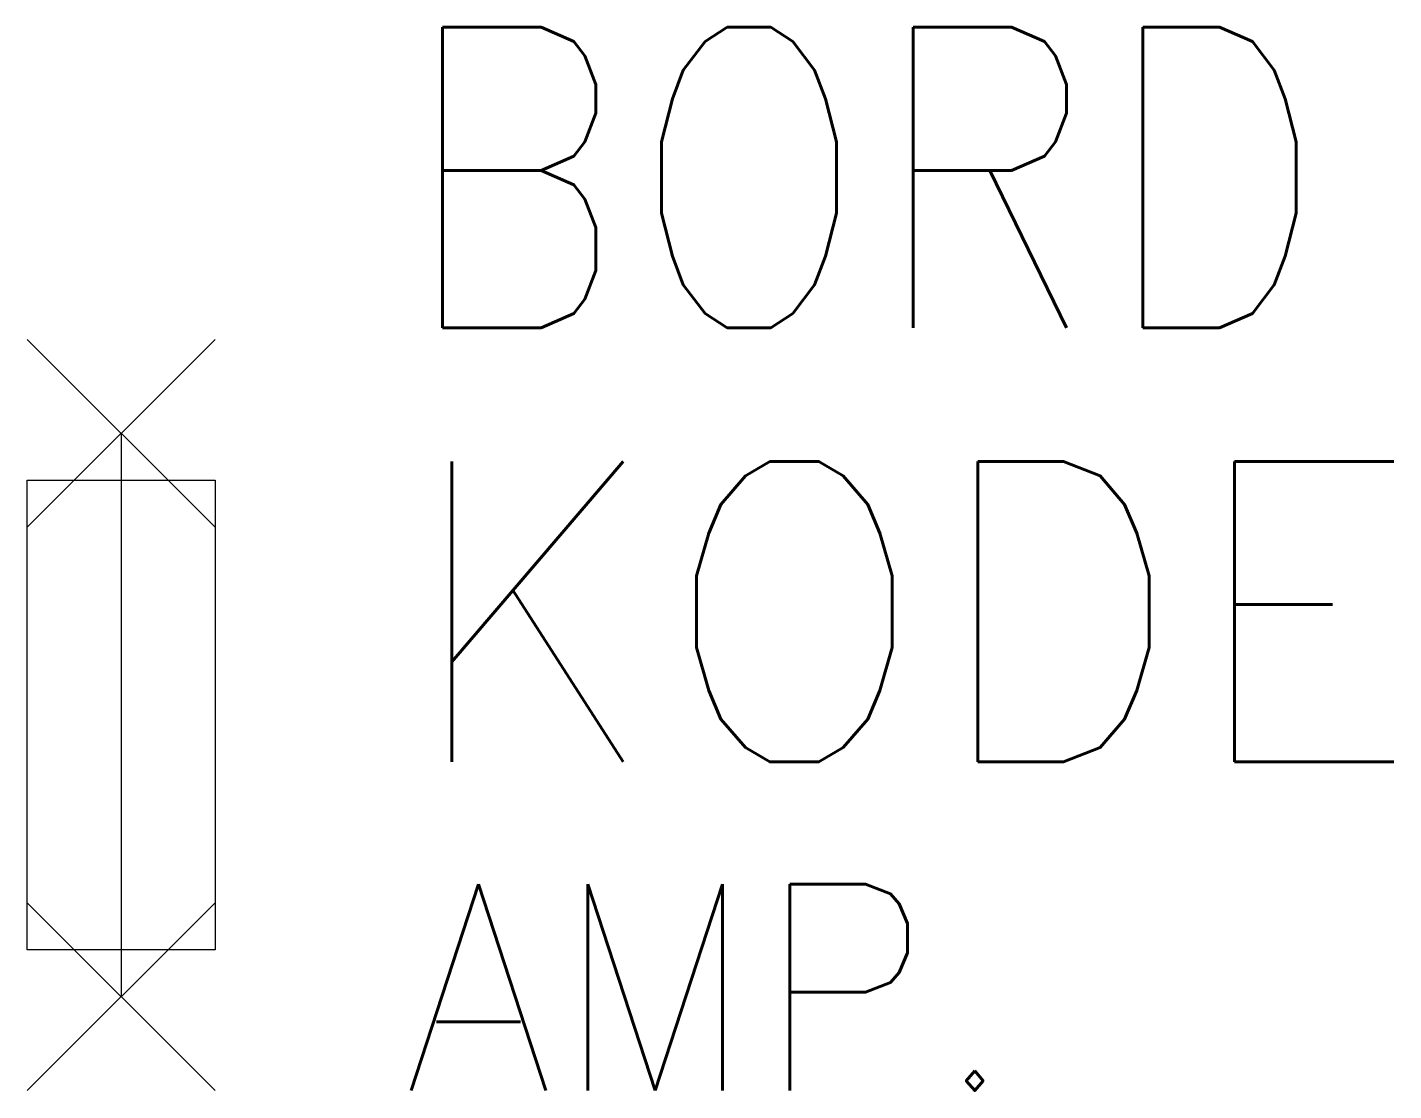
# Model space of a CAD drawing. Extents: x 24 to 38.6, y 89 to 100.3.
import ezdxf

# ---------------------------------------------------------------- set-up
doc = ezdxf.new("R2010")
doc.units = 0
doc.header["$LTSCALE"] = 6
doc.header["$PDMODE"] = 3
doc.linetypes.add('DASHED', pattern=[0])
for name, color, linetype in [('1', 7, 'CONTINUOUS'), ('11', 3, 'DASHED'), ('12', 2, 'DASHED'), ('C', 7, 'CONTINUOUS')]:
    doc.layers.add(name, color=color, linetype=linetype)
doc.styles.get("Standard").update_dxf_attribs({"font": 'simplex', "width": 0.85})

msp = doc.modelspace()

# ---------------------------------------------------------------- linework, layer by layer
at = {"layer": '1', "color": 0}
for p, q in [((25, 96), (25, 90)), ((24, 95.5), (26, 95.5)), ((24, 90.5), (24, 95.5)), ((26, 95.5), (26, 90.5)), ((26, 90.5), (24, 90.5))]:
    msp.add_line(p, q, dxfattribs=at)
at = {"layer": 'C', "color": 0}
for p in [(25, 96), (25, 90)]:
    msp.add_point(p, dxfattribs=at)

# ---------------------------------------------------------------- texts
at = {"layer": '1', "color": 0, "width": 0.95}
msp.add_attdef('AMP.', (28, 89), '', height=2.2, dxfattribs=at)
at = {"layer": '11', "color": 0, "width": 0.85}
msp.add_attdef('BORD', (27.956, 97.123), '', height=3.2, dxfattribs=at)
at = {"layer": '12', "color": 0, "width": 0.95}
msp.add_attdef('KODE', (28, 92.5), '-F', height=3.2, dxfattribs=at)

doc.saveas('drawing.dxf')
